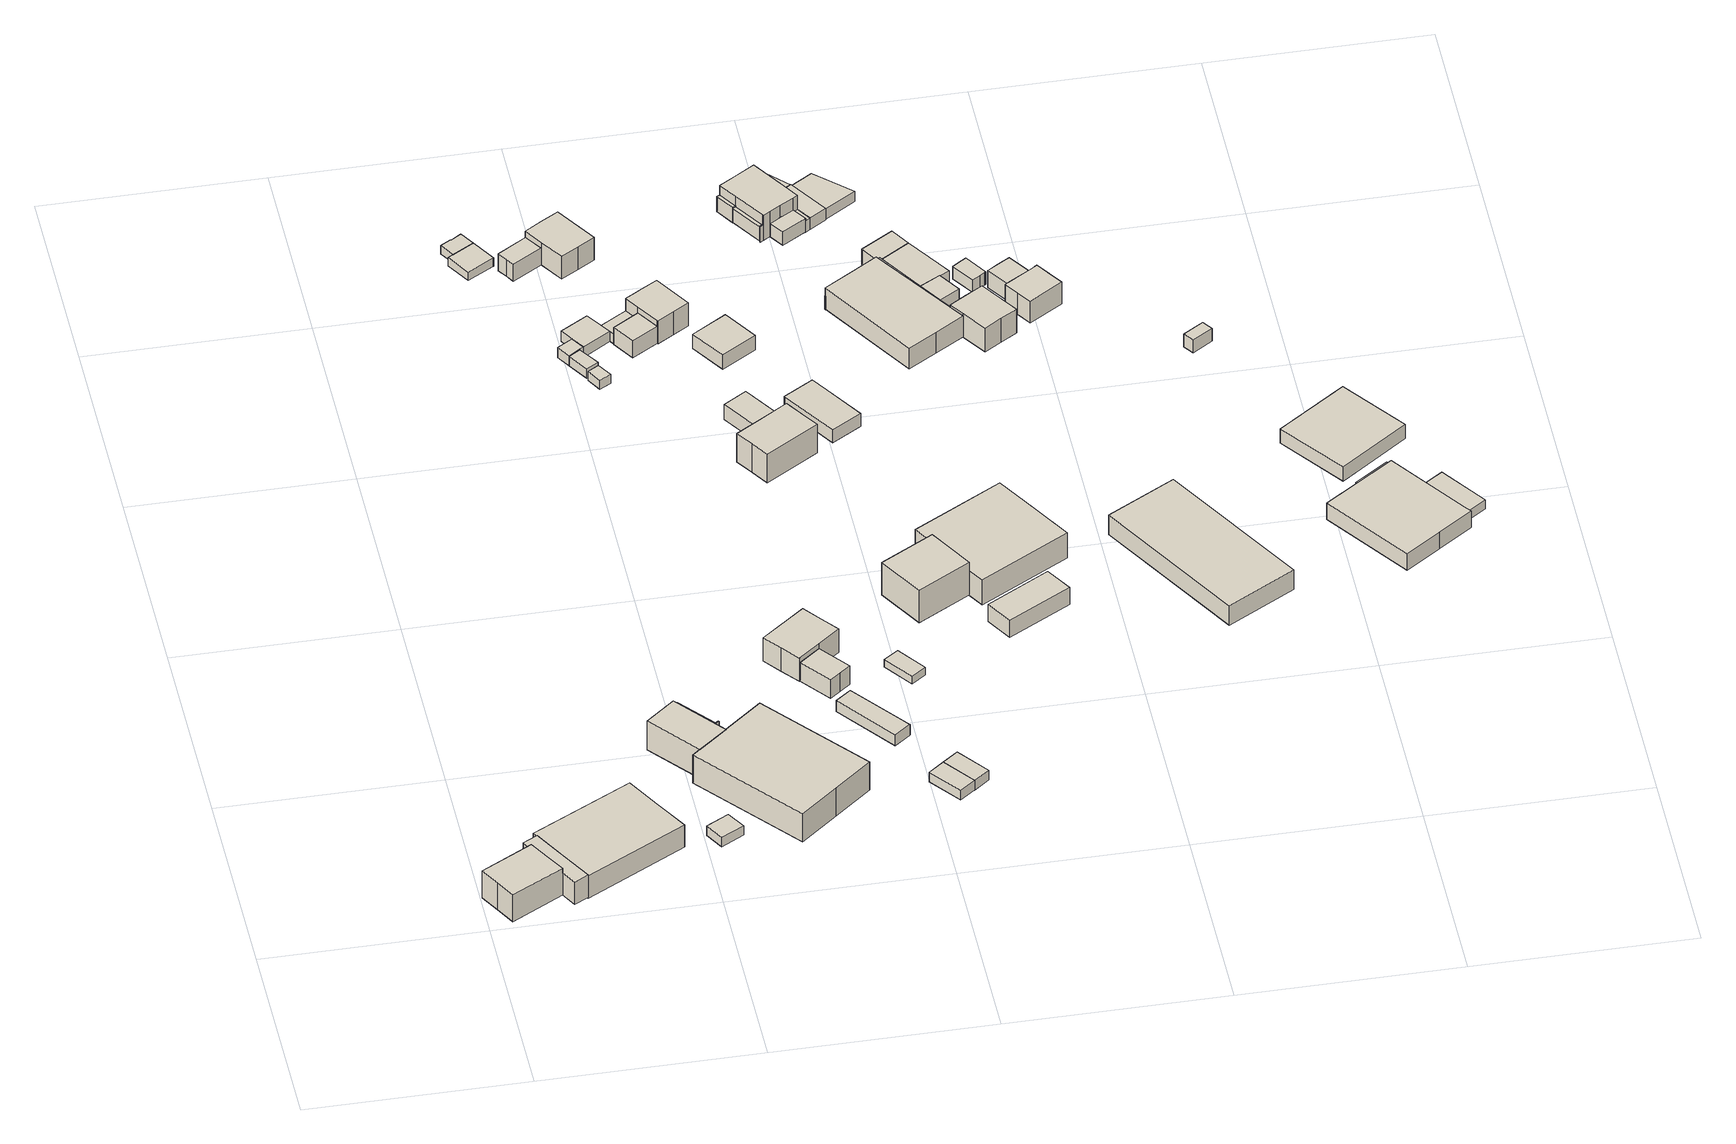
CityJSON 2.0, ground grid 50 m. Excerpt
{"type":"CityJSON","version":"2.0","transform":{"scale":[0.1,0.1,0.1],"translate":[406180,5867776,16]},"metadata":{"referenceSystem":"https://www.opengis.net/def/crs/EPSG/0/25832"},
"CityObjects":{
"building1":{"type":"Building","attributes":{"Gemeindeschluessel":"03454006","AbsoluteHoehe":"17.134","MittlereTraufHoehe":"23.678","Firsthoehe":"26.494","function":"31001_1000","roofType":"3100","measuredHeight":9.36},"address":[{"country":"Germany","locality":"Breddenberg","thoroughfareNumber":"41","thoroughfareName":"Hauptstraße"}],"children":["building1-1"],"geometry":[{"type":"MultiSurface","lod":"1","boundaries":[[[0,1,2,3,4,5]],[[6,7,8,9,10,11]],[[6,11,12,4]],[[7,6,4,3]],[[8,7,3,2]],[[1,13,14,2]],[[0,15,16,13,1]],[[11,10,0,5]],[[13,9,8,14]],[[15,10,17,16]],[[17,9,13,16]]]}]},
"building1-1":{"type":"BuildingPart","attributes":{"AbsoluteHoehe":"17.134","MittlereTraufHoehe":"22.279","Firsthoehe":"26.435","roofType":"3100","measuredHeight":9.3},"parents":["building1"],"geometry":[{"type":"MultiSurface","lod":"1","boundaries":[[[18,19,20,21,22,14,16,15]],[[17,8,23,24,25,26,27,10]],[[23,8,14,22]],[[24,23,22,21]],[[25,24,21,20]],[[26,25,20,19]],[[27,26,19,18]],[[10,27,18,15]],[[16,17,10,15]],[[14,8,9,13]],[[13,9,17,16]]]}]},
"building2":{"type":"Building","attributes":{"Gemeindeschluessel":"03454006","AbsoluteHoehe":"16.805","MittlereTraufHoehe":"21.584","Firsthoehe":"26.359","function":"31001_2720","roofType":"3100","measuredHeight":9.55},"address":[{"country":"Germany","locality":"Breddenberg"}],"geometry":[{"type":"MultiSurface","lod":"1","boundaries":[[[28,29,30,31,32,33,34]],[[35,36,37,38,39,40,41]],[[35,41,34,33]],[[36,35,33,32]],[[37,36,32,31]],[[38,37,31,30]],[[39,38,30,29]],[[40,39,29,28]],[[41,40,28,34]]]}]},
"building3":{"type":"Building","attributes":{"Gemeindeschluessel":"03454006","AbsoluteHoehe":"16.865","MittlereTraufHoehe":"19.519","Firsthoehe":"19.519","function":"31001_2000","roofType":"1000","measuredHeight":2.65},"address":[{"country":"Germany","locality":"Breddenberg"}],"geometry":[{"type":"MultiSurface","lod":"1","boundaries":[[[42,43,44,45]],[[46,47,48,49]],[[46,49,45,44]],[[47,46,44,43]],[[48,47,43,42]],[[49,48,42,45]]]}]},
"building4":{"type":"Building","attributes":{"Gemeindeschluessel":"03454006","AbsoluteHoehe":"16.842","MittlereTraufHoehe":"23.423","Firsthoehe":"25.997","function":"31001_1000","roofType":"3100","measuredHeight":9.15},"address":[{"country":"Germany","locality":"Breddenberg","thoroughfareNumber":"39","thoroughfareName":"Hauptstraße"}],"children":["building4-1","building4-2"],"geometry":[{"type":"MultiSurface","lod":"1","boundaries":[[[50,51,52,53]],[[54,55,56,57]],[[54,57,53,52]],[[55,54,52,51]],[[50,56,58,59,60,51]],[[57,56,50,53]],[[59,58,55,60]]]}]},
"building4-1":{"type":"BuildingPart","attributes":{"AbsoluteHoehe":"16.842","MittlereTraufHoehe":"23.229","Firsthoehe":"23.229","roofType":"1000","measuredHeight":6.39},"parents":["building4"],"geometry":[{"type":"MultiSurface","lod":"1","boundaries":[[[61,62,63,64]],[[65,66,67,68]],[[65,68,64,63]],[[66,65,63,62]],[[67,66,62,61]],[[64,68,67,61]]]}]},
"building4-2":{"type":"BuildingPart","attributes":{"AbsoluteHoehe":"16.842","MittlereTraufHoehe":"23.423","Firsthoehe":"23.423","roofType":"1000","measuredHeight":6.58},"parents":["building4"],"geometry":[{"type":"MultiSurface","lod":"1","boundaries":[[[60,59,69,70]],[[67,58,55,71]],[[69,61,64,68,71,70]],[[58,67,69,59]],[[71,55,60,70]],[[61,67,68,64]],[[55,58,59,60]]]}]},
"building5":{"type":"Building","attributes":{"Gemeindeschluessel":"03454006","AbsoluteHoehe":"16.972","MittlereTraufHoehe":"23.747","Firsthoehe":"29.249","function":"31001_2000","roofType":"3100","measuredHeight":12.28},"address":[{"country":"Germany","locality":"Breddenberg"}],"geometry":[{"type":"MultiSurface","lod":"1","boundaries":[[[72,73,74,75,76,50,53,77]],[[78,79,80,81,82,83,84,85]],[[78,85,77,53]],[[79,78,53,50]],[[80,79,50,76]],[[81,80,76,75]],[[82,81,75,74]],[[83,82,74,73]],[[84,83,73,72]],[[85,84,72,77]]]}]},
"building6":{"type":"Building","attributes":{"Gemeindeschluessel":"03454006","AbsoluteHoehe":"17.314","MittlereTraufHoehe":"19.586","Firsthoehe":"19.586","function":"31001_2000","roofType":"1000","measuredHeight":2.27},"address":[{"country":"Germany","locality":"Breddenberg"}],"geometry":[{"type":"MultiSurface","lod":"1","boundaries":[[[86,87,88,89,90,91]],[[92,93,94,95,96,97]],[[92,97,91,90]],[[93,92,90,89]],[[94,93,89,88]],[[95,94,88,87]],[[96,95,87,86]],[[97,96,86,91]]]}]},
"building7":{"type":"Building","attributes":{"Gemeindeschluessel":"03454006","AbsoluteHoehe":"17.331","MittlereTraufHoehe":"19.586","Firsthoehe":"19.586","function":"31001_2000","roofType":"1000","measuredHeight":2.25},"address":[{"country":"Germany","locality":"Breddenberg"}],"geometry":[{"type":"MultiSurface","lod":"1","boundaries":[[[98,99,100,101,88,87]],[[94,102,103,104,105,95]],[[94,95,87,88]],[[102,94,88,101]],[[103,102,101,100]],[[104,103,100,99]],[[105,104,99,98]],[[95,105,98,87]]]}]},
"building8":{"type":"Building","attributes":{"Gemeindeschluessel":"03454006","AbsoluteHoehe":"16.724","MittlereTraufHoehe":"21.61","Firsthoehe":"25.6","function":"31001_1000","roofType":"3100","measuredHeight":8.88},"address":[{"country":"Germany","locality":"Breddenberg","thoroughfareNumber":"37","thoroughfareName":"Hauptstraße"}],"children":["building8-1"],"geometry":[{"type":"MultiSurface","lod":"1","boundaries":[[[106,107,108,109,110,111,112,113]],[[114,115,116,117,118,119,120,121]],[[112,122,123,113]],[[115,114,112,111]],[[116,115,111,110]],[[117,116,110,109]],[[118,117,109,108]],[[119,118,108,107]],[[120,119,107,106]],[[121,120,106,113]],[[122,114,121,123]]]}]},
"building8-1":{"type":"BuildingPart","attributes":{"AbsoluteHoehe":"16.724","MittlereTraufHoehe":"21.002","Firsthoehe":"22.958","roofType":"5000","measuredHeight":6.23},"parents":["building8"],"geometry":[{"type":"MultiSurface","lod":"1","boundaries":[[[124,125,126,123,122]],[[121,127,128,129,114]],[[127,121,123,126]],[[128,127,126,125]],[[129,128,125,124]],[[114,129,124,122]],[[121,114,122,123]]]}]},
"building9":{"type":"Building","attributes":{"Gemeindeschluessel":"03454006","AbsoluteHoehe":"16.996","MittlereTraufHoehe":"19.973","Firsthoehe":"19.973","function":"31001_2000","roofType":"1000","measuredHeight":2.98},"address":[{"country":"Germany","locality":"Breddenberg"}],"children":["building9-1"],"geometry":[{"type":"MultiSurface","lod":"1","boundaries":[[[130,131,132,133,134]],[[135,136,137,138,139]],[[135,139,134,133]],[[136,135,133,132]],[[138,137,131,130]],[[139,138,130,134]],[[137,136,132,131]]]}]},
"building9-1":{"type":"BuildingPart","attributes":{"AbsoluteHoehe":"16.996","MittlereTraufHoehe":"19.973","Firsthoehe":"19.973","roofType":"1000","measuredHeight":2.98},"parents":["building9"],"geometry":[{"type":"MultiSurface","lod":"1","boundaries":[[[140,141,132,131]],[[136,142,143,137]],[[142,136,132,141]],[[143,142,141,140]],[[137,143,140,131]],[[136,137,131,132]]]}]},
"building10":{"type":"Building","attributes":{"Gemeindeschluessel":"03454006","AbsoluteHoehe":"17.176","MittlereTraufHoehe":"19.43","Firsthoehe":"19.914","function":"31001_2000","roofType":"3100","measuredHeight":2.74},"address":[{"country":"Germany","locality":"Breddenberg"}],"geometry":[{"type":"MultiSurface","lod":"1","boundaries":[[[144,145,146,147]],[[148,149,150,151]],[[148,151,147,146]],[[149,148,146,145]],[[150,149,145,144]],[[151,150,144,147]]]}]},
"building11":{"type":"Building","attributes":{"Gemeindeschluessel":"03454006","AbsoluteHoehe":"17.19","MittlereTraufHoehe":"19.956","Firsthoehe":"19.956","function":"31001_2000","roofType":"1000","measuredHeight":2.77},"address":[{"country":"Germany","locality":"Breddenberg"}],"children":["building11-1","building11-2"],"geometry":[{"type":"MultiSurface","lod":"1","boundaries":[[[152,153,154,155,156,157]],[[158,159,160,161,162,163]],[[158,163,157,156]],[[159,158,156,155]],[[160,159,155,154]],[[161,160,154,153]],[[162,164,165,152]],[[163,162,152,157]]]}]},
"building11-1":{"type":"BuildingPart","attributes":{"AbsoluteHoehe":"17.19","MittlereTraufHoehe":"19.794","Firsthoehe":"19.794","roofType":"1000","measuredHeight":2.6},"parents":["building11"],"geometry":[{"type":"MultiSurface","lod":"1","boundaries":[[[166,167,168,169]],[[170,171,172,173]],[[171,170,168,167]],[[172,171,167,166]],[[173,172,166,169]],[[170,173,169,168]]]}]},
"building11-2":{"type":"BuildingPart","attributes":{"AbsoluteHoehe":"17.19","MittlereTraufHoehe":"19.956","Firsthoehe":"19.956","roofType":"1000","measuredHeight":2.77},"parents":["building11"],"geometry":[{"type":"MultiSurface","lod":"1","boundaries":[[[174,175,152,157,176]],[[163,162,170,173,177]],[[163,177,176,157]],[[170,162,152,175]],[[174,169,168,175]],[[177,173,174,176]],[[162,163,157,152]],[[169,173,170,168]]]}]},
"building12":{"type":"Building","attributes":{"Gemeindeschluessel":"03454006","AbsoluteHoehe":"17.233","MittlereTraufHoehe":"19.794","Firsthoehe":"19.794","function":"31001_2000","roofType":"1000","measuredHeight":2.56},"address":[{"country":"Germany","locality":"Breddenberg"}],"geometry":[{"type":"MultiSurface","lod":"1","boundaries":[[[178,179,180,181]],[[182,183,184,185]],[[182,185,181,180]],[[183,182,180,179]],[[184,183,179,178]],[[185,184,178,181]]]}]},
"building13":{"type":"Building","attributes":{"Gemeindeschluessel":"03454006","AbsoluteHoehe":"17.241","MittlereTraufHoehe":"21.714","Firsthoehe":"26.143","function":"31001_1000","roofType":"3100","measuredHeight":8.9},"address":[{"country":"Germany","locality":"Breddenberg","thoroughfareNumber":"5","thoroughfareName":"Raiffeisenstraße"}],"children":["building13-1"],"geometry":[{"type":"MultiSurface","lod":"1","boundaries":[[[186,187,188,189,190,191,192,193]],[[194,195,196,197,198,199,200,201]],[[192,202,203,193]],[[195,204,205,191]],[[196,195,191,190]],[[197,196,190,189]],[[198,197,189,188]],[[199,198,188,187]],[[200,199,187,186]],[[201,200,186,193]],[[202,194,201,203]]]}]},
"building13-1":{"type":"BuildingPart","attributes":{"AbsoluteHoehe":"17.241","MittlereTraufHoehe":"21.003","Firsthoehe":"22.986","roofType":"5000","measuredHeight":5.75},"parents":["building13"],"geometry":[{"type":"MultiSurface","lod":"1","boundaries":[[[206,203,202,207,208,209]],[[210,211,194,201,212,213]],[[210,213,209,208]],[[211,210,208,207]],[[194,211,207,202]],[[212,201,203,206]],[[213,212,206,209]],[[201,194,202,203]]]}]},
"building14":{"type":"Building","attributes":{"Gemeindeschluessel":"03454006","AbsoluteHoehe":"17.096","MittlereTraufHoehe":"19.794","Firsthoehe":"19.794","function":"51009_1610","roofType":"1000","measuredHeight":2.7},"address":[{"country":"Germany","locality":"Breddenberg"}],"geometry":[{"type":"MultiSurface","lod":"1","boundaries":[[[181,180,214,215]],[[216,217,218,219]],[[216,219,215,214]],[[217,216,214,180]],[[218,217,180,181]],[[219,218,181,215]]]}]},
"building15":{"type":"Building","attributes":{"Gemeindeschluessel":"03454006","AbsoluteHoehe":"17.254","MittlereTraufHoehe":"20.125","Firsthoehe":"20.125","function":"51009_1610","roofType":"1000","measuredHeight":2.87},"address":[{"country":"Germany","locality":"Breddenberg"}],"geometry":[{"type":"MultiSurface","lod":"1","boundaries":[[[220,221,222,223,224]],[[225,226,227,228,229]],[[225,229,224,223]],[[226,225,223,222]],[[227,226,222,221]],[[228,227,221,220]],[[229,228,220,224]]]}]},
"building16":{"type":"Building","attributes":{"Gemeindeschluessel":"03454006","AbsoluteHoehe":"17.198","MittlereTraufHoehe":"20.125","Firsthoehe":"23.458","function":"31001_2000","roofType":"3100","measuredHeight":6.26},"address":[{"country":"Germany","locality":"Breddenberg"}],"geometry":[{"type":"MultiSurface","lod":"1","boundaries":[[[230,231,232,233]],[[234,235,236,237]],[[234,237,233,232]],[[235,234,232,231]],[[236,235,231,230]],[[237,236,230,233]]]}]},
"building17":{"type":"Building","attributes":{"Gemeindeschluessel":"03454006","AbsoluteHoehe":"16.803","MittlereTraufHoehe":"18.918","Firsthoehe":"18.918","function":"31001_2000","roofType":"1000","measuredHeight":2.12},"address":[{"country":"Germany","locality":"Breddenberg"}],"geometry":[{"type":"MultiSurface","lod":"1","boundaries":[[[238,239,240,241]],[[242,243,244,245]],[[242,245,241,240]],[[243,242,240,239]],[[244,243,239,238]],[[245,244,238,241]]]}]},
"building18":{"type":"Building","attributes":{"Gemeindeschluessel":"03454006","AbsoluteHoehe":"17.175","MittlereTraufHoehe":"23.392","Firsthoehe":"25.316","function":"31001_1000","roofType":"3100","measuredHeight":8.14},"address":[{"country":"Germany","locality":"Breddenberg","thoroughfareNumber":"3","thoroughfareName":"Raiffeisenstraße"}],"children":["building18-1"],"geometry":[{"type":"MultiSurface","lod":"1","boundaries":[[[246,247,248,249,250,251,252,253,254,255]],[[256,237,236,257,258,259,260,261,262,263]],[[256,263,255,254]],[[237,256,254,253]],[[236,237,253,252]],[[257,236,252,251]],[[258,257,251,250]],[[249,264,265,250]],[[248,266,264,249]],[[261,260,248,247]],[[262,261,247,246]],[[263,262,246,255]],[[264,259,258,265]],[[260,259,264,266]]]}]},
"building18-1":{"type":"BuildingPart","attributes":{"AbsoluteHoehe":"17.175","MittlereTraufHoehe":"21.656","Firsthoehe":"21.656","roofType":"1000","measuredHeight":4.48},"parents":["building18"],"geometry":[{"type":"MultiSurface","lod":"1","boundaries":[[[265,266,267,268]],[[269,260,258,270]],[[269,270,268,267]],[[260,269,267,266]],[[270,258,265,268]],[[265,258,259,264]],[[264,259,260,266]]]}]},
"building19":{"type":"Building","attributes":{"Gemeindeschluessel":"03454006","AbsoluteHoehe":"16.843","MittlereTraufHoehe":"23.906","Firsthoehe":"26.04","function":"31001_1000","roofType":"3100","measuredHeight":9.2},"address":[{"country":"Germany","locality":"Breddenberg","thoroughfareNumber":"42","thoroughfareName":"Hauptstraße"}],"geometry":[{"type":"MultiSurface","lod":"1","boundaries":[[[271,272,273,274,275,276,277,278]],[[279,280,281,282,283,284,285,286]],[[279,286,278,277]],[[280,279,277,276]],[[281,280,276,275]],[[282,281,275,274]],[[283,282,274,273]],[[284,283,273,272]],[[285,284,272,271]],[[286,285,271,278]]]}]},
"building20":{"type":"Building","attributes":{"Gemeindeschluessel":"03454006","AbsoluteHoehe":"16.859","MittlereTraufHoehe":"19.31","Firsthoehe":"22.619","function":"31001_2000","roofType":"3100","measuredHeight":5.76},"address":[{"country":"Germany","locality":"Breddenberg"}],"geometry":[{"type":"MultiSurface","lod":"1","boundaries":[[[287,288,289,290]],[[291,292,293,294]],[[291,294,290,289]],[[292,291,289,288]],[[293,292,288,287]],[[294,293,287,290]]]}]},
"building21":{"type":"Building","attributes":{"Gemeindeschluessel":"03454006","AbsoluteHoehe":"16.954","MittlereTraufHoehe":"19.946","Firsthoehe":"21.772","function":"31001_2000","roofType":"3100","measuredHeight":4.82},"address":[{"country":"Germany","locality":"Breddenberg"}],"geometry":[{"type":"MultiSurface","lod":"1","boundaries":[[[295,296,297,298]],[[299,300,301,302]],[[299,302,298,297]],[[300,299,297,296]],[[301,300,296,295]],[[302,301,295,298]]]}]},
"building22":{"type":"Building","attributes":{"Gemeindeschluessel":"03454006","AbsoluteHoehe":"16.845","MittlereTraufHoehe":"23.649","Firsthoehe":"27.8","function":"31001_1000","roofType":"3100","measuredHeight":10.96},"address":[{"country":"Germany","locality":"Breddenberg","thoroughfareNumber":"35","thoroughfareName":"Hauptstraße"}],"geometry":[{"type":"MultiSurface","lod":"1","boundaries":[[[303,304,305,306]],[[307,308,309,310]],[[307,310,306,305]],[[308,307,305,304]],[[309,308,304,303]],[[310,309,303,306]]]}]},
"building23":{"type":"Building","attributes":{"Gemeindeschluessel":"03454006","BezugspunktDach":"4000","AbsoluteHoehe":"16.58","MittlereTraufHoehe":"20.08","Firsthoehe":"20.08","function":"31001_2000","measuredHeight":3.5},"address":[{"country":"Germany","locality":"Breddenberg"}],"geometry":[{"type":"MultiSurface","lod":"1","boundaries":[[[311,312,313,314]],[[315,316,317,318]],[[315,318,314,313]],[[316,315,313,312]],[[317,316,312,311]],[[318,317,311,314]]]}]},
"building24":{"type":"Building","attributes":{"Gemeindeschluessel":"03454006","AbsoluteHoehe":"16.814","MittlereTraufHoehe":"19.755","Firsthoehe":"23.298","function":"31001_2000","roofType":"3100","measuredHeight":6.48},"address":[{"country":"Germany","locality":"Breddenberg"}],"geometry":[{"type":"MultiSurface","lod":"1","boundaries":[[[319,320,321,322]],[[323,324,325,326]],[[323,326,322,321]],[[324,323,321,320]],[[325,324,320,319]],[[326,325,319,322]]]}]},
"building25":{"type":"Building","attributes":{"Gemeindeschluessel":"03454006","AbsoluteHoehe":"16.607","MittlereTraufHoehe":"22.348","Firsthoehe":"27.719","function":"31001_2000","roofType":"3100","measuredHeight":11.11},"address":[{"country":"Germany","locality":"Breddenberg"}],"geometry":[{"type":"MultiSurface","lod":"1","boundaries":[[[327,328,329,330,331,332,333,334]],[[335,336,337,338,339,340,341,342]],[[335,342,334,333]],[[336,335,333,332]],[[337,336,332,331]],[[338,337,331,330]],[[339,338,330,329]],[[340,339,329,328]],[[341,340,328,327]],[[342,341,327,334]]]}]},
"building26":{"type":"Building","attributes":{"Gemeindeschluessel":"03454006","AbsoluteHoehe":"17.502","MittlereTraufHoehe":"21.402","Firsthoehe":"21.402","function":"51009_1610","roofType":"1000","measuredHeight":3.9},"address":[{"country":"Germany","locality":"Breddenberg"}],"geometry":[{"type":"MultiSurface","lod":"1","boundaries":[[[343,344,345,346]],[[347,348,349,350]],[[347,350,346,345]],[[348,347,345,344]],[[349,348,344,343]],[[350,349,343,346]]]}]},
"building27":{"type":"Building","attributes":{"Gemeindeschluessel":"03454006","AbsoluteHoehe":"17.356","MittlereTraufHoehe":"22.864","Firsthoehe":"26.877","function":"31001_1000","roofType":"3100","measuredHeight":9.52},"address":[{"country":"Germany","locality":"Breddenberg","thoroughfareNumber":"2","thoroughfareName":"Raiffeisenstraße"}],"children":["building27-1","building27-2"],"geometry":[{"type":"MultiSurface","lod":"1","boundaries":[[[351,352,353,354,355,356,357,358,359,360,361]],[[362,363,364,365,366,367,368,369,370,371,372]],[[362,372,361,360]],[[363,362,360,359]],[[364,363,359,358]],[[357,373,374,358]],[[366,365,357,356]],[[355,375,376,356]],[[368,367,355,354]],[[369,368,354,353]],[[370,369,353,352]],[[371,370,352,351]],[[372,371,351,361]],[[373,365,364,374]],[[375,367,366,376]]]}]},
"building27-1":{"type":"BuildingPart","attributes":{"AbsoluteHoehe":"17.356","MittlereTraufHoehe":"21.585","Firsthoehe":"21.585","roofType":"1000","measuredHeight":4.23},"parents":["building27"],"geometry":[{"type":"MultiSurface","lod":"1","boundaries":[[[377,374,373,378]],[[365,364,379,380]],[[365,380,378,373]],[[379,364,374,377]],[[380,379,377,378]],[[364,365,373,374]]]}]},
"building27-2":{"type":"BuildingPart","attributes":{"AbsoluteHoehe":"17.356","MittlereTraufHoehe":"21.585","Firsthoehe":"21.585","roofType":"1000","measuredHeight":4.23},"parents":["building27"],"geometry":[{"type":"MultiSurface","lod":"1","boundaries":[[[381,376,375,382]],[[367,366,383,384]],[[367,384,382,375]],[[383,366,376,381]],[[384,383,381,382]],[[366,367,375,376]]]}]},
"building28":{"type":"Building","attributes":{"Gemeindeschluessel":"03454006","AbsoluteHoehe":"17.306","MittlereTraufHoehe":"21.005","Firsthoehe":"21.005","function":"31001_2000","roofType":"1000","measuredHeight":3.7},"address":[{"country":"Germany","locality":"Breddenberg"}],"geometry":[{"type":"MultiSurface","lod":"1","boundaries":[[[385,386,387,388]],[[389,390,391,392]],[[389,392,388,387]],[[390,389,387,386]],[[391,390,386,385]],[[392,391,385,388]]]}]},
"building29":{"type":"Building","attributes":{"Gemeindeschluessel":"03454006","AbsoluteHoehe":"17.33","MittlereTraufHoehe":"20.174","Firsthoehe":"20.174","function":"51009_1610","roofType":"1000","measuredHeight":2.85},"address":[{"country":"Germany","locality":"Breddenberg"}],"geometry":[{"type":"MultiSurface","lod":"1","boundaries":[[[393,394,395,396]],[[397,398,399,400]],[[397,400,396,395]],[[398,397,395,394]],[[399,398,394,393]],[[400,399,393,396]]]}]},
"building30":{"type":"Building","attributes":{"Gemeindeschluessel":"03454006","AbsoluteHoehe":"17.208","MittlereTraufHoehe":"20.399","Firsthoehe":"20.399","function":"31001_2000","roofType":"1000","measuredHeight":3.19},"address":[{"country":"Germany","locality":"Breddenberg"}],"children":["building30-1"],"geometry":[{"type":"MultiSurface","lod":"1","boundaries":[[[401,402,403,404,405,406]],[[407,408,409,410,411,412]],[[407,412,406,405]],[[408,407,405,404]],[[409,408,404,403]],[[410,409,403,402]],[[411,410,402,401]],[[412,411,401,406]]]}]},
"building30-1":{"type":"BuildingPart","attributes":{"AbsoluteHoehe":"17.208","MittlereTraufHoehe":"20.399","Firsthoehe":"20.399","roofType":"1000","measuredHeight":3.19},"parents":["building30"],"geometry":[{"type":"MultiSurface","lod":"1","boundaries":[[[413,414,401,406,415]],[[412,411,416,417,418]],[[412,418,415,406]],[[416,411,401,414]],[[417,416,414,413]],[[418,417,413,415]],[[411,412,406,401]]]}]},
"building31":{"type":"Building","attributes":{"Gemeindeschluessel":"03454006","AbsoluteHoehe":"16.798","MittlereTraufHoehe":"22.157","Firsthoehe":"23.186","function":"31001_2000","roofType":"3100","measuredHeight":6.39},"address":[{"country":"Germany","locality":"Breddenberg"}],"children":["building31-1","building31-2","building31-3","building31-4"],"geometry":[{"type":"MultiSurface","lod":"1","boundaries":[[[419,420,421,422,423,424,425,426]],[[427,428,429,430,431,432,433,434]],[[425,435,436,426]],[[428,427,425,424]],[[429,428,424,423]],[[422,437,438,423]],[[431,430,422,421]],[[432,431,421,420]],[[433,432,420,419]],[[434,433,419,426]],[[435,427,434,436]],[[437,430,429,438]]]}]},
"building31-1":{"type":"BuildingPart","attributes":{"AbsoluteHoehe":"16.798","MittlereTraufHoehe":"21","Firsthoehe":"21","roofType":"1000","measuredHeight":4.2},"parents":["building31"],"geometry":[{"type":"MultiSurface","lod":"1","boundaries":[[[439,440,441,442]],[[443,444,445,446]],[[443,446,442,441]],[[444,443,441,440]],[[446,445,439,442]],[[439,445,447,448]],[[448,447,444,440]]]}]},
"building31-2":{"type":"BuildingPart","attributes":{"AbsoluteHoehe":"16.798","MittlereTraufHoehe":"21.814","Firsthoehe":"21.814","roofType":"1000","measuredHeight":5.02},"parents":["building31"],"geometry":[{"type":"MultiSurface","lod":"1","boundaries":[[[437,449,450,451,452,453,438]],[[445,447,454,455,456,430,429]],[[445,429,438,453]],[[452,448,439,453]],[[451,457,448,452]],[[455,454,451,450]],[[456,455,450,449]],[[430,456,449,437]],[[448,447,445,439]],[[457,454,447,448]],[[429,430,437,438]]]}]},
"building31-3":{"type":"BuildingPart","attributes":{"AbsoluteHoehe":"16.798","MittlereTraufHoehe":"20.972","Firsthoehe":"20.972","roofType":"1000","measuredHeight":4.17},"parents":["building31"],"geometry":[{"type":"MultiSurface","lod":"1","boundaries":[[[458,459,440,448,457]],[[447,444,460,461,454]],[[460,444,440,459]],[[461,460,459,458]],[[454,461,458,457]],[[447,454,457,448]],[[444,447,448,440]]]}]},
"building31-4":{"type":"BuildingPart","attributes":{"BezugspunktDach":"4000","AbsoluteHoehe":"16.798","MittlereTraufHoehe":"20.298","Firsthoehe":"20.298","measuredHeight":3.5},"parents":["building31"],"geometry":[{"type":"MultiSurface","lod":"1","boundaries":[[[462,436,435,463]],[[427,434,464,465]],[[427,465,463,435]],[[464,434,436,462]],[[465,464,462,463]],[[434,427,435,436]]]}]},
"building32":{"type":"Building","attributes":{"Gemeindeschluessel":"03454006","AbsoluteHoehe":"17.107","MittlereTraufHoehe":"19.949","Firsthoehe":"19.949","function":"31001_2000","roofType":"1000","measuredHeight":2.84},"address":[{"country":"Germany","locality":"Breddenberg"}],"geometry":[{"type":"MultiSurface","lod":"1","boundaries":[[[466,467,468,469]],[[470,471,472,473]],[[470,473,469,468]],[[471,470,468,467]],[[472,471,467,466]],[[473,472,466,469]]]}]},
"building33":{"type":"Building","attributes":{"Gemeindeschluessel":"03454006","AbsoluteHoehe":"16.937","MittlereTraufHoehe":"21.215","Firsthoehe":"21.215","function":"51009_1610","roofType":"1000","measuredHeight":4.28},"address":[{"country":"Germany","locality":"Breddenberg"}],"geometry":[{"type":"MultiSurface","lod":"1","boundaries":[[[474,475,476,477]],[[478,479,480,481]],[[478,481,477,476]],[[479,478,476,475]],[[480,479,475,474]],[[481,480,474,477]]]}]},
"building34":{"type":"Building","attributes":{"Gemeindeschluessel":"03454006","AbsoluteHoehe":"16.689","MittlereTraufHoehe":"22.384","Firsthoehe":"25.07","function":"31001_1000","roofType":"3100","measuredHeight":8.38},"address":[{"country":"Germany","locality":"Breddenberg","thoroughfareNumber":"40","thoroughfareName":"Hauptstraße"}],"geometry":[{"type":"MultiSurface","lod":"1","boundaries":[[[482,483,484,485,486,487,488,489]],[[490,491,492,493,494,495,496,497]],[[490,497,489,488]],[[491,490,488,487]],[[492,491,487,486]],[[493,492,486,485]],[[494,493,485,484]],[[495,494,484,483]],[[496,495,483,482]],[[497,496,482,489]]]}]},
"building35":{"type":"Building","attributes":{"Gemeindeschluessel":"03454006","AbsoluteHoehe":"16.93","MittlereTraufHoehe":"19.965","Firsthoehe":"21.248","function":"31001_2000","roofType":"3100","measuredHeight":4.32},"address":[{"country":"Germany","locality":"Breddenberg"}],"geometry":[{"type":"MultiSurface","lod":"1","boundaries":[[[498,499,500,501,502,503,504,505]],[[506,507,508,509,510,511,512,513]],[[506,513,505,504]],[[507,506,504,503]],[[508,507,503,502]],[[509,508,502,501]],[[510,509,501,500]],[[511,510,500,499]],[[512,511,499,498]],[[513,512,498,505]]]}]},
"building36":{"type":"Building","attributes":{"Gemeindeschluessel":"03454006","AbsoluteHoehe":"16.718","MittlereTraufHoehe":"20.419","Firsthoehe":"23.762","function":"31001_2000","roofType":"3100","measuredHeight":7.04},"address":[{"country":"Germany","locality":"Breddenberg"}],"geometry":[{"type":"MultiSurface","lod":"1","boundaries":[[[514,515,516,517]],[[518,519,520,521]],[[518,521,517,516]],[[519,518,516,515]],[[520,519,515,514]],[[521,520,514,517]]]}]},
"building37":{"type":"Building","attributes":{"Gemeindeschluessel":"03454006","AbsoluteHoehe":"16.834","MittlereTraufHoehe":"21.463","Firsthoehe":"25.071","function":"31001_1000","roofType":"3100","measuredHeight":8.24},"address":[{"country":"Germany","locality":"Breddenberg","thoroughfareNumber":"38","thoroughfareName":"Hauptstraße"}],"children":["building37-1"],"geometry":[{"type":"MultiSurface","lod":"1","boundaries":[[[522,523,524,525,526,527,528,529]],[[530,531,532,533,534,535,536,537]],[[530,537,529,528]],[[531,530,528,527]],[[532,531,527,526]],[[525,538,539,526]],[[534,533,525,524]],[[535,534,524,523]],[[536,535,523,522]],[[537,536,522,529]],[[538,533,532,539]]]}]},
"building37-1":{"type":"BuildingPart","attributes":{"AbsoluteHoehe":"16.834","MittlereTraufHoehe":"20.879","Firsthoehe":"22.396","roofType":"5000","measuredHeight":5.56},"parents":["building37"],"geometry":[{"type":"MultiSurface","lod":"1","boundaries":[[[538,540,541,542,543,539]],[[544,545,546,547,533,532]],[[544,532,539,543]],[[545,544,543,542]],[[546,545,542,541]],[[547,546,541,540]],[[533,547,540,538]],[[532,533,538,539]]]}]},
"building38":{"type":"Building","attributes":{"Gemeindeschluessel":"03454006","BezugspunktDach":"4000","AbsoluteHoehe":"16.373","MittlereTraufHoehe":"19.873","Firsthoehe":"19.873","function":"31001_2000","measuredHeight":3.5},"address":[{"country":"Germany","locality":"Breddenberg"}],"geometry":[{"type":"MultiSurface","lod":"1","boundaries":[[[548,549,550,551]],[[552,553,554,555]],[[552,555,551,550]],[[553,552,550,549]],[[554,553,549,548]],[[555,554,548,551]]]}]},
"building39":{"type":"Building","attributes":{"Gemeindeschluessel":"03454006","AbsoluteHoehe":"16.82","MittlereTraufHoehe":"19.243","Firsthoehe":"22.153","function":"31001_2000","roofType":"3100","measuredHeight":5.33},"address":[{"country":"Germany","locality":"Breddenberg"}],"geometry":[{"type":"MultiSurface","lod":"1","boundaries":[[[556,557,558,559]],[[560,561,562,563]],[[560,563,559,558]],[[561,560,558,557]],[[562,561,557,556]],[[563,562,556,559]]]}]},
"building40":{"type":"Building","attributes":{"Gemeindeschluessel":"03454006","AbsoluteHoehe":"16.312","MittlereTraufHoehe":"20.232","Firsthoehe":"21.943","function":"31001_2000","roofType":"3100","measuredHeight":5.63},"address":[{"country":"Germany","locality":"Breddenberg"}],"children":["building40-1","building40-2"],"geometry":[{"type":"MultiSurface","lod":"1","boundaries":[[[564,565,566,567,568,569,570,571,572]],[[573,574,575,576,577,578,579,580,581]],[[573,581,572,571]],[[574,573,571,570]],[[575,574,570,569]],[[576,575,569,568]],[[567,582,583,568]],[[578,577,567,566]],[[565,584,585,566]],[[580,579,565,564]],[[581,580,564,572]],[[582,577,576,583]],[[584,579,578,585]]]}]},
"building40-1":{"type":"BuildingPart","attributes":{"AbsoluteHoehe":"16.312","MittlereTraufHoehe":"18.541","Firsthoehe":"19.948","roofType":"2100","measuredHeight":3.63},"parents":["building40"],"geometry":[{"type":"MultiSurface","lod":"1","boundaries":[[[586,587,585,584]],[[578,588,589,579]],[[588,578,585,587]],[[589,588,587,586]],[[579,589,586,584]],[[578,579,584,585]]]}]},
"building40-2":{"type":"BuildingPart","attributes":{"AbsoluteHoehe":"16.312","MittlereTraufHoehe":"19.602","Firsthoehe":"19.602","roofType":"1000","measuredHeight":3.29},"parents":["building40"],"geometry":[{"type":"MultiSurface","lod":"1","boundaries":[[[583,582,590,591]],[[592,577,576,593]],[[592,593,591,590]],[[577,592,590,582]],[[593,576,583,591]],[[576,577,582,583]]]}]}
},
"vertices":[
[170,76,85],[145,120,85],[120,164,85],[2,99,85],[27,54,85],[51,10,85],[27,54,11],[2,99,11],[120,164,11],[145,120,11],[170,76,11],[51,10,11],[51,9,85],[145,120,72],[120,164,72],[170,76,72],[148,114,72],[148,114,11],
[189,41,72],[222,59,72],[181,132,72],[140,206,72],[107,188,72],[107,188,11],[140,206,11],[181,132,11],[222,59,11],[189,41,11],
[222,59,69],[452,185,69],[408,264,69],[364,342,69],[134,218,69],[140,206,69],[178,138,69],[140,206,8],[134,218,8],[364,342,8],[408,264,8],[452,185,8],[222,59,8],[178,138,8],
[505,213,35],[529,170,35],[582,199,35],[557,242,35],[582,199,9],[529,170,9],[505,213,9],[557,242,9],
[592,454,87],[500,566,87],[434,512,87],[526,400,87],[434,512,8],[500,566,8],[592,454,8],[526,400,8],[567,485,8],[567,485,74],[500,566,74],
[578,494,72],[586,500,72],[584,502,72],[576,496,72],[584,502,8],[586,500,8],[578,494,8],[576,496,8],
[578,494,74],[511,575,74],[511,575,8],
[699,153,87],[784,223,87],[869,293,87],[678,525,87],[593,455,87],[508,385,87],[526,400,10],[592,454,10],[593,455,10],[678,525,10],[869,293,10],[784,223,10],[699,153,10],[508,385,10],
[308,2176,36],[329,2143,36],[377,2172,36],[357,2205,36],[332,2189,36],[331,2190,36],[332,2189,13],[357,2205,13],[377,2172,13],[329,2143,13],[308,2176,13],[331,2190,13],
[316,2135,36],[349,2080,36],[409,2116,36],[410,2116,36],[410,2116,13],[409,2116,13],[349,2080,13],[316,2135,13],
[890,750,71],[859,790,71],[828,830,71],[728,752,71],[759,712,71],[791,672,71],[792,673,71],[840,711,71],[792,673,7],[791,672,7],[759,712,7],[728,752,7],[828,830,7],[859,790,7],[890,750,7],[840,711,7],[792,673,58],[840,711,58],
[845,605,58],[869,624,58],[893,643,58],[893,643,7],[869,624,7],[845,605,7],
[949,425,40],[985,452,40],[975,466,40],[883,585,40],[848,558,40],[883,585,10],[975,466,10],[985,452,10],[949,425,10],[848,558,10],
[986,453,40],[985,453,40],[985,453,10],[986,453,10],
[561,1729,37],[536,1714,37],[555,1681,37],[581,1696,37],[555,1681,12],[536,1714,12],[561,1729,12],[581,1696,12],
[541,1790,40],[605,1830,40],[591,1852,40],[567,1889,40],[504,1850,40],[522,1821,40],[504,1850,12],[567,1889,12],[591,1852,12],[605,1830,12],[541,1790,12],[522,1821,12],[604,1830,12],[604,1830,40],
[535,1721,38],[562,1738,38],[532,1785,38],[506,1768,38],[532,1785,12],[562,1738,12],[535,1721,12],[506,1768,12],
[506,1768,40],[532,1785,40],[487,1799,40],[487,1799,12],
[997,294,38],[1051,223,38],[1086,250,38],[1032,321,38],[1086,250,12],[1051,223,12],[997,294,12],[1032,321,12],
[543,2049,74],[583,2073,74],[622,2098,74],[562,2194,74],[522,2170,74],[483,2145,74],[484,2144,74],[510,2103,74],[484,2144,12],[483,2145,12],[522,2170,12],[562,2194,12],[622,2098,12],[583,2073,12],[543,2049,12],[510,2103,12],[484,2144,58],[510,2103,58],[485,2144,12],[485,2144,74],
[442,2061,58],[418,2102,58],[417,2101,58],[430,2081,58],[417,2101,12],[418,2102,12],[442,2061,12],[430,2081,12],
[1121,277,38],[1067,348,38],[1121,277,11],[1086,250,11],[1032,321,11],[1067,348,11],
[591,1852,41],[605,1830,41],[611,1820,41],[670,1857,41],[650,1889,41],[670,1857,13],[611,1820,13],[605,1830,13],[591,1852,13],[650,1889,13],
[670,1857,58],[611,1820,58],[642,1769,58],[702,1806,58],[642,1769,12],[611,1820,12],[670,1857,12],[702,1806,12],
[975,684,29],[1022,618,29],[1055,642,29],[1008,707,29],[1055,642,8],[1022,618,8],[975,684,8],[1008,707,8],
[777,1850,75],[725,1935,75],[689,1913,75],[687,1912,75],[683,1909,75],[650,1889,75],[670,1857,75],[702,1806,75],[703,1804,75],[740,1827,75],[703,1804,12],[650,1889,12],[683,1909,12],[687,1912,12],[689,1913,12],[725,1935,12],[777,1850,12],[740,1827,12],[687,1912,57],[683,1909,57],[689,1913,57],
[686,1918,57],[680,1914,57],[686,1918,12],[680,1914,12],
[967,1397,86],[941,1437,86],[916,1476,86],[910,1473,86],[858,1439,86],[795,1399,86],[820,1360,86],[845,1320,86],[820,1360,8],[795,1399,8],[858,1439,8],[910,1473,8],[916,1476,8],[941,1437,8],[967,1397,8],[845,1320,8],
[794,1539,50],[858,1439,50],[910,1473,50],[847,1573,50],[910,1473,9],[858,1439,9],[794,1539,9],[847,1573,9],
[772,1778,49],[822,1699,49],[901,1749,49],[852,1828,49],[901,1749,10],[822,1699,10],[772,1778,10],[852,1828,10],
[1135,986,97],[1014,916,97],[1074,812,97],[1195,882,97],[1074,812,8],[1014,916,8],[1135,986,8],[1195,882,8],
[1005,1425,41],[1073,1467,41],[994,1594,41],[926,1552,41],[994,1594,6],[1073,1467,6],[1005,1425,6],[926,1552,6],
[1361,872,55],[1217,789,55],[1252,729,55],[1396,811,55],[1252,729,8],[1217,789,8],[1361,872,8],[1396,811,8],
[1420,964,75],[1366,1057,75],[1311,1151,75],[1108,1034,75],[1135,986,75],[1162,940,75],[1195,882,75],[1216,846,75],[1195,882,6],[1162,940,6],[1135,986,6],[1108,1034,6],[1311,1151,6],[1366,1057,6],[1420,964,6],[1216,846,6],
[931,2160,54],[975,2090,54],[982,2094,54],[938,2164,54],[982,2094,15],[975,2090,15],[931,2160,15],[938,2164,15],
[1066,2144,82],[1030,2201,82],[994,2258,82],[953,2232,82],[912,2206,82],[938,2164,82],[982,2094,82],[984,2092,82],[1000,2102,82],[1025,2118,82],[1055,2136,82],[1025,2118,14],[1000,2102,14],[984,2092,14],[982,2094,14],[938,2164,14],[912,2206,14],[953,2232,14],[994,2258,14],[1030,2201,14],[1066,2144,14],[1055,2136,14],[982,2094,56],[984,2092,56],[912,2206,56],[938,2164,56],
[976,2087,56],[975,2090,56],[976,2087,14],[975,2090,14],
[931,2160,56],[905,2202,56],[931,2160,14],[905,2202,14],
[1000,2102,50],[1021,2069,50],[1076,2104,50],[1055,2136,50],[1076,2104,13],[1021,2069,13],[1000,2102,13],[1055,2136,13],
[994,2258,42],[1030,2201,42],[1068,2226,42],[1021,2275,42],[1068,2226,13],[1030,2201,13],[994,2258,13],[1021,2275,13],
[1087,2110,44],[1125,2135,44],[1124,2137,44],[1068,2226,44],[1030,2201,44],[1066,2144,44],[1030,2201,12],[1068,2226,12],[1124,2137,12],[1125,2135,12],[1087,2110,12],[1066,2144,12],
[1076,2104,44],[1076,2103,44],[1055,2136,44],[1076,2103,12],[1076,2104,12],[1055,2136,12],
[1208,1629,65],[1274,1670,65],[1339,1711,65],[1318,1744,65],[1195,1935,65],[1133,1895,65],[1071,1856,65],[1072,1853,65],[1071,1856,8],[1133,1895,8],[1195,1935,8],[1318,1744,8],[1339,1711,8],[1274,1670,8],[1208,1629,8],[1072,1853,8],[1071,1856,43],[1072,1853,43],[1318,1744,58],[1195,1935,58],
[1201,1939,50],[1274,1985,50],[1247,2029,50],[1174,1983,50],[1247,2029,8],[1274,1985,8],[1201,1939,8],[1174,1983,8],[1204,1940,8],[1204,1940,50],
[1324,1748,58],[1301,1784,58],[1268,1837,58],[1204,1940,58],[1201,1939,58],[1268,1837,8],[1301,1784,8],[1324,1748,8],[1268,1837,50],
[1318,1866,50],[1341,1879,50],[1341,1879,8],[1318,1866,8],
[1071,1852,43],[1070,1855,43],[1071,1852,8],[1070,1855,8],
[1068,2226,39],[1124,2137,39],[1197,2184,39],[1118,2258,39],[1197,2184,11],[1124,2137,11],[1068,2226,11],[1118,2258,11],
[1268,1837,52],[1301,1784,52],[1350,1815,52],[1318,1866,52],[1350,1815,9],[1301,1784,9],[1268,1837,9],[1318,1866,9],
[1452,1704,72],[1395,1793,72],[1357,1769,72],[1324,1748,72],[1318,1744,72],[1339,1711,72],[1376,1655,72],[1414,1680,72],[1376,1655,7],[1339,1711,7],[1318,1744,7],[1324,1748,7],[1357,1769,7],[1395,1793,7],[1452,1704,7],[1414,1680,7],
[1415,1867,44],[1416,1868,44],[1417,1869,44],[1385,1921,44],[1369,1910,44],[1353,1899,44],[1386,1848,44],[1402,1858,44],[1386,1848,9],[1353,1899,9],[1369,1910,9],[1385,1921,9],[1417,1869,9],[1416,1868,9],[1415,1867,9],[1402,1858,9],
[1520,1021,61],[1714,683,61],[1869,773,61],[1675,1110,61],[1869,773,7],[1714,683,7],[1520,1021,7],[1675,1110,7],
[1563,1778,68],[1542,1810,68],[1522,1842,68],[1510,1834,68],[1458,1801,68],[1445,1793,68],[1466,1761,68],[1486,1729,68],[1466,1761,8],[1445,1793,8],[1458,1801,8],[1510,1834,8],[1522,1842,8],[1542,1810,8],[1563,1778,8],[1486,1729,8],[1510,1834,55],[1458,1801,55],
[1472,1892,55],[1446,1876,55],[1421,1860,55],[1420,1859,55],[1420,1859,8],[1421,1860,8],[1446,1876,8],[1472,1892,8],
[1806,1574,39],[1852,1604,39],[1836,1627,39],[1790,1597,39],[1836,1627,4],[1852,1604,4],[1806,1574,4],[1790,1597,4],
[2085,1357,47],[1930,1246,47],[2037,1099,47],[2191,1211,47],[2037,1099,8],[1930,1246,8],[2085,1357,8],[2191,1211,8],
[2275,906,48],[2263,923,48],[2189,1029,48],[2140,1100,48],[2064,1047,48],[2060,1044,48],[1981,989,48],[2116,794,48],[2195,850,48],[2116,794,3],[1981,989,3],[2060,1044,3],[2064,1047,3],[2140,1100,3],[2189,1029,3],[2263,923,3],[2275,906,3],[2195,850,3],[2140,1100,36],[2064,1047,36],[2263,923,28],[2189,1029,28],
[2315,960,28],[2242,1066,28],[2242,1066,3],[2315,960,3],
[2132,1111,36],[2056,1058,36],[2132,1111,3],[2056,1058,3]
]}
